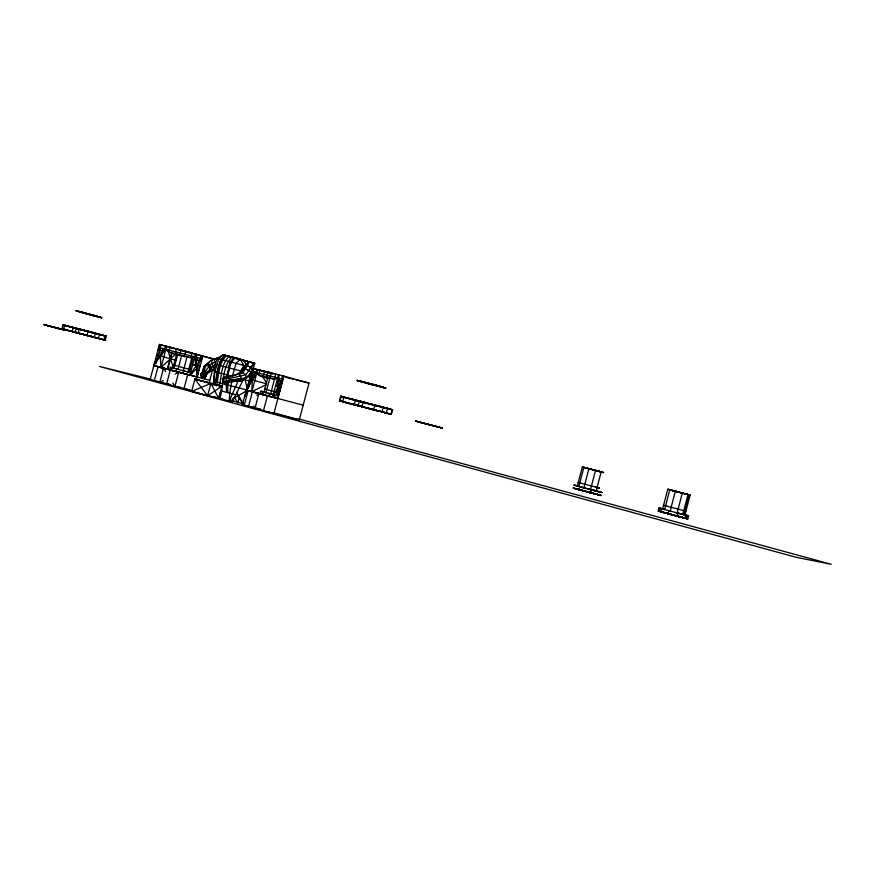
<?xml version="1.0" encoding="UTF-8"?>
<svg xmlns="http://www.w3.org/2000/svg" width="875" height="875" viewBox="0 0 875 875"><rect width="100%" height="100%" fill="white"/><g stroke="black" fill="none" stroke-linecap="round" stroke-linejoin="round"><path stroke-width="1.31" d="M228.167 377.562L238.82 373.603L240.439 375.67L241.314 378.766L229.928 380.209L229.906 381.489L225.859 384.475L223.322 382.692L222.512 378.766C228.736 376.337 236.184 375.211 243.042 372.761L247.078 365.652L250.425 367.216L252.098 370.519L249.736 376.009L240.909 381.062L229.381 381.62L228.102 382.9L224.755 377.18L228.692 377.431L229.928 380.209L241.314 378.766L246.291 377.453L251.125 372.827L249.298 370.398L245.558 368.966L240.778 371.153L238.602 374.15L239.805 373.833M80.27 311.97L75.972 310.712L101.675 317.702L99.98 317.341M226.45 377.256L230.409 361.736L234.117 357.536L254.68 363.355L253.094 369.327M266.273 384.628L251.891 391.617L252.623 368.386L263.998 371.547M213.259 384.945L215.152 364.339L217.23 358.52L222.928 354.791L225.564 355.381C216.836 362.688 218.356 375.506 214.791 385.383M279.158 374.927L277.703 380.45L277.463 386.564L278.436 391.147L279.595 391.453M205.822 374.511L209.825 371.809L210.459 369.162L209.037 366.417L206.391 365.203L204.072 366.231L202.825 371.547L201.064 373.8L201.688 377.442L204.531 378.787L206.292 375.266L203.755 373.198L203.394 371.58L204.17 371.011C205.231 364.131 210.645 359.308 217.295 358.094L211.258 360.205L214.069 369.392L207.517 372.827L212.144 369.698L211.444 367.106L209.42 364.558L207.266 363.541L204.072 366.231L202.366 372.958L201.064 373.8L201.502 376.928L204.706 378.416L203.12 378.295M197.662 375.353L196.525 373.023L201.217 355.305M231.82 381.15L229.709 393.192L229.25 401.034L232.291 401.778L243.469 379.312M223.158 382.244L222.512 378.766L225.028 377.136M282.505 375.758L277.572 394.406L278.239 396.725L283.708 376.053M242.692 370.136L243.556 365.214L240.341 359.177L231.919 356.956C221.616 367.959 223.869 384.847 219.942 398.584L229.25 401.034L231.175 399.908M224.755 355.195C216.77 362.447 217.667 374.467 214.594 384.059M219.242 396.878L219.942 393.05M216.595 385.875C218.87 375.648 218.28 363.256 226.494 355.6L248.697 361.856L247.658 365.805M219.297 386.608C221.583 376.359 221.003 363.956 229.206 356.278M213.15 384.934L214.933 371.798L218.695 358.805L222.928 354.791L226.494 355.6M224.23 383.534L224.383 382.856L223.77 383.108L224.722 382.539M224.12 378.35L222.414 379.498L222.512 378.766M227.719 377.595C228.32 370.617 229.895 362.764 235.277 357.842M227.719 375.123L229.534 367.948M590.713 469.153L583.888 467.359L578.856 486.456L577.325 485.997L582.334 466.987L601.169 471.898L596.127 491.061L590.505 489.595L595.558 470.4L603.597 472.577L582.334 466.987L602.383 472.238M579.097 489.661L579.873 486.708M588.93 468.661L583.888 487.834L573.978 485.1L581.689 487.091M590.723 492.811L591.511 489.836M659.323 511.295L660.122 508.255M669.812 489.748L664.617 509.545L662.594 508.944L667.778 489.256L690.134 495.13L684.939 514.894L675.828 512.597M670.917 514.281L669.638 513.975L687.783 518.952L684.994 518.087L685.792 515.047L688.592 515.878L687.783 518.952L668.041 513.833L668.85 510.737L670.163 511.055L675.38 491.181L676.955 491.63M677.119 512.903L682.347 493.019L690.134 495.13L669.987 489.88L671.858 490.372M677.173 516.272L677.983 513.177L679.941 513.647M687.991 494.528L682.773 514.38L687.52 515.627L686.711 518.7M683.856 514.642L689.062 494.823L667.778 489.256L687.991 494.605M685.628 518.448L686.438 515.364L688.592 515.878L684.939 514.894M80.227 333.736L62.048 328.836L63.087 324.909L90.103 332.073M64.619 325.248L63.569 329.197L62.048 328.836L83.322 334.502M75.031 332.205L96.392 337.892L70.7 331.078L72.275 331.45L73.325 327.491L81.933 329.755L71.75 327.141L73.325 327.491M75.195 332.205L76.245 328.234M78.127 332.959L79.177 328.989L90.628 332.041L74.233 327.994L104.803 335.847L84.864 330.509M100.986 339.041L98.427 338.308L99.487 334.316L88.025 331.264L86.964 335.256L105.208 340.178L106.258 336.219L105 335.847L103.95 339.806M90.77 332.03L95.244 333.178L94.183 337.17L62.048 328.836M193.408 391.3L150.128 379.684L159.403 344.433L215.327 359.461M154.252 363.869L156.363 362.414L161.011 344.859M154.262 380.887L158.003 366.8L153.869 365.586L166.633 346.314L161.022 367.489L162.947 369.162M162.98 348.545L160.934 356.245L157.172 359.352L155.608 358.936M156.603 355.184L160.934 356.245L164.139 351.247L165.517 346.03M171.773 352.286L167.322 369.075L153.869 365.586L197.695 377.125M167.759 369.228L171.916 353.533M166.545 384.267L170.33 369.983L178.686 372.291L174.923 386.498L172.78 383.075M170.822 370.07L171.467 367.642L170.275 367.325L169.63 369.742L209.803 380.33M195.847 357.109L190.739 357.711L174.923 354.441L176.4 348.852M177.483 355.206L174.016 368.32L172.977 368.036L176.772 353.719M179.539 355.644L181.027 350.055L185.008 351.083M176.017 371.459L176.663 369.02L177.986 369.37L181.464 356.234M184.177 356.858L185.653 351.258M187.173 356.377L183.356 370.781L182.044 370.442M185.697 371.405L183.706 370.88L183.061 373.319L191.22 375.452L191.866 373.034L188.037 372.028L191.855 357.645M183.936 388.861L187.698 374.664L158.003 366.8L170.33 369.983M197.291 368.047L189.897 375.134L195.552 353.828L197.181 377.07M190.127 375.167L190.772 372.739L191.866 373.034M198.942 370.344L197.345 369.928L195.573 365.334L195.245 359.363L196.634 354.113M197.63 357.569L195.573 365.334L199.948 366.559M194.873 379.159L191.636 391.344L207.627 395.719L218.695 398.431L221.911 386.28L194.873 379.159L207.627 395.719L221.911 386.28L194.873 379.159L221.911 386.28M196.35 376.808L197.4 372.859M196.492 379.652L202.869 355.72L189.897 375.134M208.797 384.125L212.57 369.895M207.627 395.719L210.875 383.436L205.997 382.025M229.917 398.552L229.25 401.034L237.902 381.522M232.291 401.778L233.45 397.808M239.127 398.027L237.814 402.959L234.5 397.337M268.647 412.07L299.283 419.923L309.028 383.097L283.839 376.086L273.919 413.547L242.375 404.841L246.247 390.239L259.514 393.586M245.23 396.342L246.192 392.7M303.188 405.191L246.838 390.272L252.623 368.386M278.622 394.166L272.595 397.152L283.839 376.086L252.438 368.342L247.111 388.456L248.762 386.805L253.575 368.616M244.202 405.453L248.095 390.753L277.889 398.562L278.512 374.773L272.595 397.152M254.713 372.181L252.602 380.166L249.605 383.633L248.5 383.338M249.528 379.466L252.602 380.166L255.336 374.828L256.78 369.414M251.891 391.617L257.709 369.644L246.838 390.272M248.456 406.689L252.394 391.803M278.327 378.077L274.466 379.137L263.003 377.147L264.545 371.328M266.317 377.978L267.859 372.137L269.456 372.531M262.73 394.516L263.408 391.967L260.783 391.267L260.116 393.805L268.909 396.156L277.572 398.442L278.25 395.894M269.642 378.678L265.945 392.634L263.933 392.109L267.936 376.983M269.642 378.82L271.195 372.969M263.473 410.78L267.422 395.894L246.247 390.239L248.095 390.753M268.909 396.156L269.587 393.597M270.659 393.881L275.8 374.106L260.028 370.213L258.716 375.178L263.003 377.147M279.628 378.405L277.463 386.564L280.645 387.461M278.042 388.664L276.27 395.369L278.458 395.73M343.787 401.92L348.611 403.255L339.489 400.761L340.681 396.255L358.302 401.089L346.019 397.808L347.911 398.289M340.003 400.936L340.9 397.567M343.973 397.042L342.781 401.57L339.489 400.761L351.028 403.922M344.837 402.27L357.131 405.541L350.919 403.725L354.298 404.556L355.502 399.995L365.597 402.653M358.159 405.562L359.363 400.991L372.389 404.677L369.709 404.02M364.394 407.214L362.042 406.569L363.245 401.986L375.791 405.344L371.897 404.338M388.281 408.669L392.547 409.828L391.355 414.378L373.767 409.609L374.981 405.005L387.537 408.363L386.334 412.945L387.078 413.23M377.311 405.661L383.239 407.192L382.025 411.786L373.767 409.609M392.208 409.686L390.994 414.247L382.397 411.928M217.011 372.334L220.948 359.341M228.386 367.642L230.409 361.736M222.709 380.012L225.159 378.131L229.425 378.525L245.591 374.828L249.298 370.398L250.425 367.216M224.634 378.656L224.088 377.738L223.081 378.284L223.125 379.466L224.186 381.992L226.428 384.005L229.589 381.073M203.273 377.967L204.706 378.416L203.438 377.672L203.066 378.427L205.133 374.194L204.466 375.561L205.559 376.677L203.7 377.081L205.045 377.738L203.273 377.967L204.531 378.787M205.352 373.844L206.303 372.652L206.806 374.205L206.084 375.616L202.869 374.128L202.366 372.137L204.838 371.842L206.281 373.1L210.459 369.162L211.444 367.106L215.25 365.838M201.338 375.812L201.698 375.069L200.998 374.938L201.688 377.442L202.825 376.928M203.394 371.58L202.366 372.137M201.688 377.442L202.059 376.688L201.502 376.928M206.106 375.637L204.87 374.719C205.461 369.709 208.348 377.005 204.892 372.695L201.655 376.031L203.514 377.442L205.231 377.355M204.509 372.52L209.037 366.417L209.42 364.558L212.242 363.803L214.878 361.714L214.025 359.198M204.564 373.384L204.838 371.842M241.106 370.595L243.688 366.734L247.078 365.652M203.066 378.427L204.805 374.872L206.084 375.616L204.312 375.823L205.745 376.305L204.137 376.184M240.778 371.153L242.091 368.67L246.061 367.358M212.144 369.698L211.127 370.803L214.069 369.392M205.603 371.656L204.859 372.455L204.17 371.011L202.825 371.547L202.366 372.958L202.836 371.547L204.17 371.011L205.603 371.656L206.292 373.1L204.17 371.011L205.603 371.656L206.281 373.1M250.403 367.927L254.68 363.355L240.089 359.428M245.273 365.498L248.697 361.856M244.737 379.105L246.291 377.453L245.591 374.828L243.042 372.761L240.144 372.488L237.398 373.767M202.869 374.128L203.755 373.198M243.534 379.717L246.061 377.234M223.584 380.603L222.589 380.658M242.145 360.205L222.928 354.791L240.341 359.177L236.119 363.223L232.334 376.337L214.222 371.645M225.553 383.972L226.931 383.141M176.105 353.642L161.022 367.489L159.469 344.455L200.452 355.589M249.998 367.642L254.68 363.355L243.327 360.5M227.784 381.828C229.381 383.655 225.641 380.669 224.591 383.862L225.859 384.475L227.227 383.644L226.844 382.43M223.322 382.692L226.669 380.45M256.769 395.325L258.88 393.63L254.953 408.472L253.969 405.934M206.259 364.656L209.377 362.294M223.88 381.117L222.95 381.675L223.552 381.434M233.089 398.77L247.57 390.206L213.883 381.325M225.334 383.25L226.428 384.005M223.125 379.466L223.081 378.284M163.308 380.527L159.764 382.43L163.527 368.277L165.659 371.678M175.131 374.194L178.686 372.291M201.655 376.031L202.573 375.627M247.253 377.081L249.736 376.009M228.648 380.527L229.381 381.62L240.909 381.062L241.314 378.766L240.68 378.372M225.159 378.131L224.755 377.18M227.38 381.916L229.906 381.489L229.655 380.909M247.778 370.53L249.298 370.398M226.45 380.494L229.928 380.209M229.381 381.62L239.488 381.216M203.394 377.705L205.045 377.738M242.375 404.841L254.417 407.739M203.919 376.633L205.559 376.677L205.078 375.145M203.448 368.889L204.477 368.922M209.431 369.119L210.459 369.162M237.409 359.012L240.341 359.177M380.023 386.652L385.831 388.095L357.098 380.406L374.631 385.459L372.323 384.748M201.064 373.8L202.213 374.008M217.23 358.52L247.352 366.275L243.337 360.052L225.958 355.677M83.453 312.506L86.253 313.327M215.152 364.339L242.473 371.372M104.519 335.836L106.258 336.219L95.244 333.178M186.134 389.353L192.631 390.852M150.128 379.684L161.438 382.331M157.281 381.598L170.68 384.738L167.18 383.797M668.041 513.833L670.939 514.511M674.931 515.441L675.806 515.648M675.019 515.692L684.994 518.087L669.638 513.975M48.606 325.817L44.778 324.855M63.831 329.875L64.575 330.05L47.556 325.609M103.48 339.762L105.208 340.178L83.814 334.48M368.561 403.714L352.122 399.197L355.502 399.995M583.1 490.809L573.202 488.042L584.631 490.984L576.592 489.07M575.05 488.644L581.853 490.273M584.894 491.236L581.634 490.448L601.202 495.534L586.075 491.334M589.389 492.308L592.572 493.073M588.263 492.22L599.156 494.878M93.045 332.828L91.481 332.445L92.816 332.817M373.636 405.005L380.494 406.667M390.173 409.259L392.547 409.828L383.239 407.192M661.248 508.517L658.995 507.981L658.197 511.033L684.13 517.967L682.019 517.322M664.617 509.545L658.995 507.981L662.594 508.944M670.852 511.219L671.748 511.438M270.725 372.837L265.005 371.427M215.436 397.327L214.55 397.108L220.839 398.803M217.241 397.841L218.137 398.059M219.942 398.584L223.256 399.394M577.38 486.095L580.891 486.959M585.681 488.272L582.422 487.473L601.978 492.57L591.916 489.792M589.05 489.234L599.933 491.936M357.864 400.662L363.245 401.986M373.286 404.906L377.377 405.989M90.672 314.42L75.972 310.712L94.15 315.897L91.448 315.098M376.491 385.208L357.098 380.406L385.131 387.997M91.984 314.869L94.927 315.602M357.58 380.669L361.419 381.62M376.895 385.459L380.811 386.422M80.139 312.058L83.038 312.769M94.73 315.667L97.683 316.4M359.953 381.402L363.781 382.353M379.236 386.181L383.141 387.144M85.794 313.578L82.895 312.856L101.675 317.702L87.697 313.611M87.095 314.027L101.675 317.636M362.316 382.123L366.133 383.075M366.581 383.327L385.831 388.095L373.253 384.333M285.403 377.245L293.234 379.192M295.848 379.837L309.028 383.097M351.422 403.9L379.695 411.359L354.298 404.556M387.789 413.492L391.355 414.378L379.991 411.261M417.539 421.553L415.658 421.083L442.214 428.061L429.614 424.692M423.555 423.117L421.761 422.691M685.902 511.208L663.567 505.28M150.763 379.137L99.466 366.45L796.13 557.298L831.25 564.287L298.222 418.808M251.617 371.416L282.866 379.214M434.219 426.005L436.067 426.442M595.908 487.134L599.506 488.097L597.887 487.627M274.466 379.137L258.716 375.178L255.959 372.498M251.038 373.734L255.336 374.828M277.703 380.45L282.209 381.587M356.661 405.213L362.042 406.569M255.686 408.056L260.684 409.314M249.287 406.591L260.739 409.478M235.922 394.789L221.331 390.972M264.709 395.008L263.988 394.822L265.738 395.281M67.309 326.047L63.087 324.909L88.025 331.264M344.98 397.414L340.681 396.255L390.6 409.336M71.455 327.228L72.898 327.589M80.117 329.448L81.572 329.82M93.22 332.817L94.697 333.2M96.512 333.561L99.487 334.316M102.036 335.081L106.258 336.219M352.625 399.383L356.453 400.367M361.681 401.898L363.617 402.391M376.611 405.672L378.558 406.175M383.6 407.345L387.537 408.363M350.295 398.967L352.188 399.459L340.681 396.255M353.467 399.787L355.983 400.433M359.57 401.417L392.547 409.828M249.736 379.323L266.208 383.709M280.864 387.33L275.559 385.962L278.097 386.652M261.887 394.253L260.116 393.805L262.697 394.483M174.923 354.441L168.82 351.991L170.089 347.211L192.019 352.909L190.739 357.711L168.82 351.991L164.73 349.005M95.463 337.531L98.427 338.308M339.489 400.761L375.419 410.2M71.859 331.494L66.27 329.963M73.205 331.877L105.208 340.178M349.114 403.43L354.802 404.906M391.355 414.378L355.25 404.895M429.122 424.67L430.205 424.966L420.131 422.33M178.03 371.984L178.948 372.214M181.398 372.881L183.608 373.45M686.438 515.364L668.85 510.737M589.717 492.57L597.8 494.616L585.933 491.334M665.897 513.013L661.795 512.006L663.808 512.608M666.837 513.253L668.697 513.734L658.197 511.033L668.806 513.712L660.778 511.831L661.587 508.758L670.163 511.055M203.022 356.256L214.134 359.144M158.616 347.408L202.07 358.728M158.069 349.661L164.139 351.247M195.245 359.363L201.425 360.981M94.905 337.498L96.392 337.892M377.738 410.845L379.695 411.359L368.288 408.22M418.644 421.859L422.658 422.909M584.828 467.677L603.597 472.577M360.609 381.139L362.884 381.839M177.056 349.016L181.027 350.044M156.669 355.02L175.777 360.216M200.003 366.395L192.719 364.481L196.58 365.553M188.037 372.028L189.153 372.312L193.287 356.694L194.381 357.011M263.933 392.109L264.655 392.295M597.067 487.484L578.255 482.453M367.413 403.364L372.389 404.677M87.227 331.33L95.736 333.572M84.055 330.52L89.917 332.073M433.672 425.742L439.928 427.405M72.275 331.45L80.872 333.714M94.697 337.488L86.188 335.245L88.878 335.978M51.395 326.539L61.141 329.109M52.719 326.987L47.217 325.522M277.08 392.306L264.742 389.058L265.464 389.255M247.658 386.52L248.762 386.805M277.572 394.406L278.731 394.712M154.798 362.009L156.363 362.414M196.525 373.023L198.122 373.45M154.536 362.961L155.958 363.333M172.977 368.036L174.103 368.342L170.275 367.325L177.986 369.37M196.427 374.03L197.87 374.412M176.663 369.02L190.772 372.739M247.395 387.505L248.391 387.767M265.945 392.634L260.783 391.267L278.425 395.938M268.122 393.214L273.459 394.625M362.381 406.864L350.919 403.725M590.745 489.453L601.978 492.57M672.788 490.623L675.577 491.367M51.373 326.605L53.441 327.163M54.873 327.458L56.941 328.016M174.869 365.433L173.742 365.137L189.919 369.403M596.903 487.386L598.697 487.867M595.886 487.145L599.506 488.097M177.111 386.466L180.972 387.494M183.542 388.194L187.403 389.222M222.928 354.791L238.853 359.089M70.033 326.856L73.183 327.709M424.003 423.314L426.114 423.883M433.858 425.83L427.591 424.167L428.684 424.473M573.978 485.1L600.764 492.275M52.773 326.9L64.575 330.05L43.75 324.57L56.875 328.07M58.308 328.42L60.386 328.956L59.708 328.77M242.812 379.181L249.977 381.128M573.202 488.042L601.202 495.534M577.314 489.18L592.528 493.303M662.802 512.302L679.131 516.72M232.127 400.761L242.616 403.627M376.184 410.484L366.22 407.859M63.087 324.909L73.303 327.731M73.817 327.852L75.688 328.366M265.256 371.897L272.705 373.964M595.164 470.389L596.903 470.881M437.817 426.836L442.214 428.061L415.658 421.083L428.203 424.452M249.55 373.461L251.836 374.095M273.252 412.628L293.989 418.436M295.05 418.731L299.283 419.923M680.892 492.745L682.434 493.172M369.491 403.659L380.887 406.831M352.122 399.197L363.584 402.391M74.955 332.216L77.634 332.992M89.578 336.011L92.181 336.755M77.623 311.062L80.402 311.872M80.566 311.784L83.322 312.594M94.358 315.82L97.048 316.608M96.163 333.572L97.442 333.955M596.947 491.17L598.577 491.652M364.394 382.08L366.756 382.802M376.163 385.7L378.448 386.4M368.277 383.031L370.639 383.764M576.548 488.939L578.08 489.42M205.537 373.461L206.806 374.205M204.991 374.5L206.259 375.244M237.727 396.058L242.987 403.495M262.216 376.294L266.722 382.944M236.6 392.372L243.108 403.462M227.905 381.861L227.227 383.644L226.625 382.627M225.258 383.458L225.859 384.475M214.878 361.714L215.786 364.087M205.264 374.762L205.767 376.327M167.803 350.055L173.578 368.495M245.153 379.816L247.264 388.905M226.231 384.628L226.559 392.361M227.817 392.689L227.719 382.539M210.875 383.436L191.636 391.344L218.695 398.431L210.875 383.436"/></g></svg>
